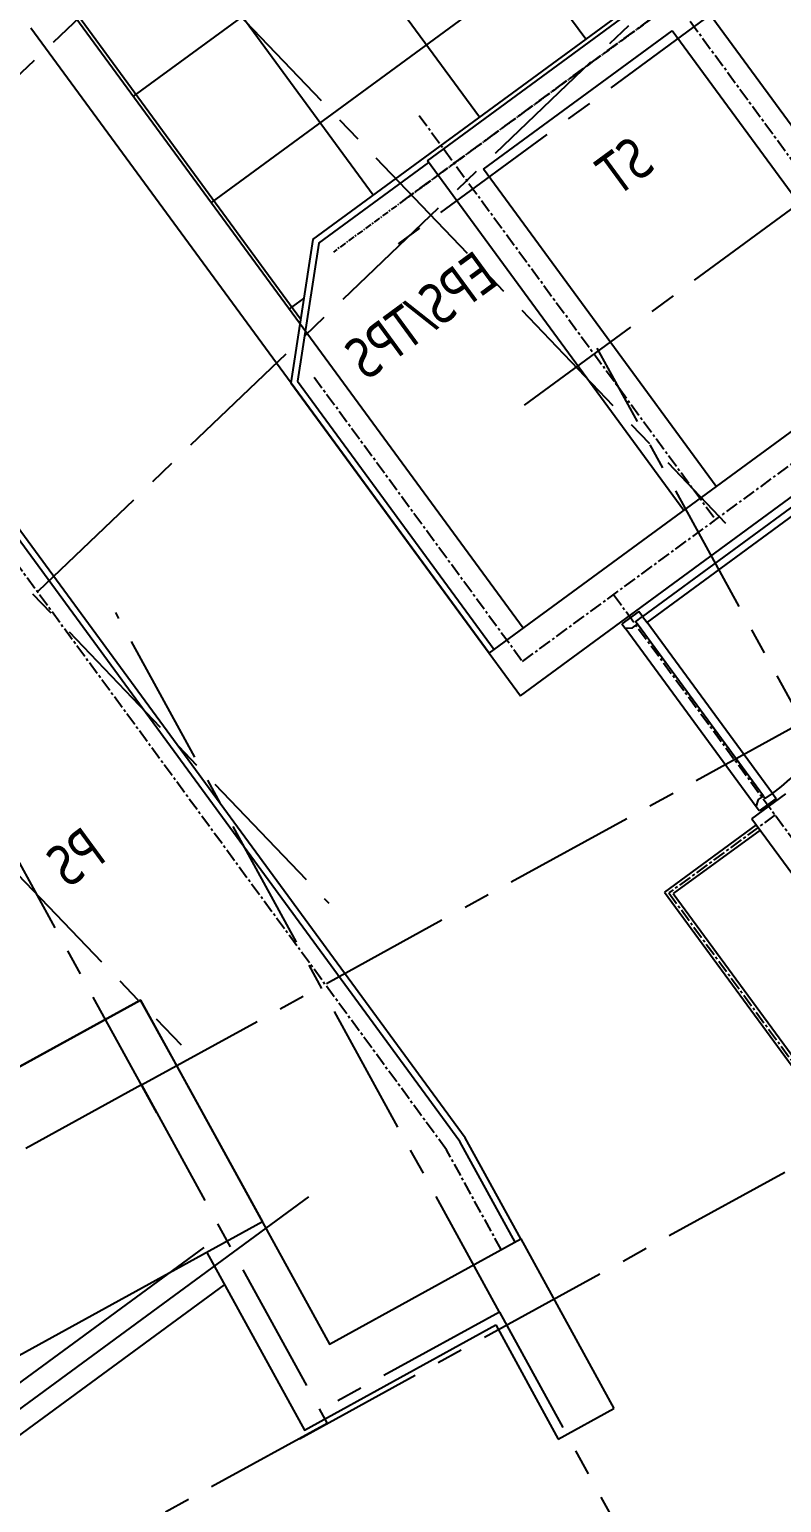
# Model space of a CAD drawing. Header units: millimetres. Extents: x 75184266 to 76346726, y -35077925 to -33679385.
# Drawn here: x 75329065 to 75332631, y -34537380 to -34530399 of the extents above; entities that cross this region are included whole.
import ezdxf
from ezdxf.enums import TextEntityAlignment as Align

# ---------------------------------------------------------------- set-up
doc = ezdxf.new("R2010")
doc.units = ezdxf.units.MM
doc.header["$LTSCALE"] = 50
doc.header["$MEASUREMENT"] = 0
doc.linetypes.add('CENTER', pattern=[2, 1.25, -0.25, 0.25, -0.25])
doc.layers.add('CEN', color=1, linetype='CENTER')
doc.layers.add('건축', color=8, linetype='CONTINUOUS', plot=False)
doc.styles.add('ANU-TEXT 0', font='', dxfattribs={"width": 0.8})
doc.styles.get('ANU-TEXT 0').set_extended_font_data('Malgun Gothic')

msp = doc.modelspace()

# ---------------------------------------------------------------- hatches: boundary and pattern name
at = {"layer": '건축', "ltscale": 100}
h = msp.add_hatch(dxfattribs=at)
h.set_pattern_fill('NET', color=256, scale=5000, angle=36.25067)
h.set_pattern_definition([(126.265, (75333937.66, -34531379.7), (-503.93, -369.7), []), (216.265, (75333937.66, -34531379.7), (369.7, -503.93), [])])
h.paths.add_polyline_path([(75339411.6, -34532028.1), (75337033.1, -34533773.1), (75334375.2, -34530140.9), (75335241.5, -34529505.3), (75334629.3, -34528670.8), (75335080.8, -34528339.6), (75334903.4, -34528097.7), (75330408.9, -34531395), (75330347.5, -34531794.4), (75329232.1, -34530273.9), (75334972.8, -34526062.3), (75335919.3, -34527352.4), (75335725.8, -34527494.3), (75335903.2, -34527736.2), (75336137.1, -34527564.7)])

# ---------------------------------------------------------------- linework, layer by layer
at = {"layer": 'CEN', "ltscale": 10}
for p, q in [((75334743.8, -34528531, 0), (75330804.2, -34531421.2, 0)), ((75335140.2, -34529443.3, 0), (75331378, -34532203.3, 0)), ((75329596.2, -34535401.3, 0), (75327356.5, -34536630.8, 0)), ((75329596.2, -34535401.3, 0), (75330476.8, -34537005.5, 0)), ((75331293.5, -34536477.4, 0), (75330443.2, -34536944.1, 0)), ((75331293.5, -34536477.4, 0), (75332405.1, -34538502.3, 0))]:
    msp.add_line(p, q, dxfattribs=at)
at = {"layer": 'CEN'}
for p, q in [((75331403.3, -34533394, 0), (75334132.5, -34531391.7, 0)), ((75331042.8, -34535709, 0), (75328526.8, -34532279.6, 0)), ((75331834.6, -34533077.6, 0), (75334611.8, -34536863.1, 0)), ((75332600.6, -34534121.7, 0), (75332096.7, -34534491.4, 0)), ((75332096.7, -34534491.4, 0), (75334107.9, -34537232.8, 0)), ((75331302.2, -34536181.6, 0), (75331042.8, -34535709, 0))]:
    msp.add_line(p, q, dxfattribs=at)
at = {"layer": 'CEN', "ltscale": 10, "elevation": 0}
for points in [[(75317565.4, -34517285.9), (75332365.8, -34532738.4)], [(75327011.9, -34532533.9), (75331344.5, -34528384.1)], [(75328386, -34533751.7), (75332610.3, -34529705.7)], [(75327869.1, -34531809.7), (75330484.5, -34534540.3)], [(75342054.2, -34550666), (75331757.5, -34531909.3)], [(75329596.2, -34535401.3), (75334723.8, -34532586.5)], [(75331293.5, -34536477.4), (75329474, -34533162.9)], [(75328282.3, -34533643.4), (75329784, -34535211.3)], [(75329668.4, -34535532.8), (75328623.7, -34533629.7)], [(75330345.4, -34537077.7), (75335604.4, -34534190.6)], [(75330476.8, -34537005.5), (75327952.4, -34538391.3)]]:
    msp.add_lwpolyline(points, dxfattribs=at)
at = {"layer": 'CEN', "color": 1, "ltscale": 0.5, "elevation": 0}
msp.add_lwpolyline([(75334272.1, -34528691.1), (75330506.1, -34531453.9)], dxfattribs=at)
at = {"layer": 'CEN', "elevation": 0}
for points in [[(75330837.3, -34531210.9), (75334272.1, -34528691.1)], [(75331960.6, -34530037.2), (75333366.6, -34531953.7)], [(75330912.4, -34530806.2), (75332318.4, -34532722.7)], [(75330415, -34532046.9), (75331403.3, -34533394)]]:
    msp.add_lwpolyline(points, dxfattribs=at)
at = {"layer": '건축'}
for p, q in [((75330408.9, -34531395, 0), (75332383.7, -34529946.2, 0)), ((75330952.3, -34531021.1, 0), (75332395.5, -34529962.3, 0)), ((75333369.2, -34531796.7, 0), (75332266, -34530293, 0)), ((75331217.9, -34531061.9, 0), (75332112.8, -34530405.4, 0)), ((75333216, -34531909.1, 0), (75332112.8, -34530405.4, 0)), ((75330436.7, -34531411.8, 0), (75330958.2, -34531029.2, 0)), ((75332167.9, -34532678.1, 0), (75330952.3, -34531021.1, 0)), ((75332321.1, -34532565.7, 0), (75331217.9, -34531061.9, 0)), ((75331244.7, -34533355.4, 0), (75333937.7, -34531379.7, 0)), ((75330408.9, -34531395, 0), (75330304.6, -34532074, 0)), ((75330436.7, -34531411.8, 0), (75330336.1, -34532066.3, 0)), ((75331392.5, -34533556.9, 0), (75334085.5, -34531581.2, 0)), ((75330304.6, -34532074, 0), (75331244.7, -34533355.4, 0)), ((75330336.1, -34532066.3, 0), (75331268.8, -34533337.6, 0)), ((75331131.5, -34535652.4, 0), (75328607.4, -34532211.9, 0)), ((75331106.1, -34535668.6, 0), (75328584.4, -34532231.2, 0)), ((75331972.5, -34533181, 0), (75331993.2, -34533209.2, 0)), ((75332510.1, -34534082.8, 0), (75331889, -34533236.1, 0)), ((75332545, -34534032.3, 0), (75331947.6, -34533218, 0)), ((75332587.7, -34534019.6, 0), (75331993.2, -34533209.2, 0)), ((75331244.7, -34533355.4, 0), (75331392.5, -34533556.9, 0)), ((75332490.4, -34534140.5, 0), (75332651.7, -34534022.2, 0)), ((75332511.1, -34534168.8, 0), (75332075.8, -34534488.2, 0)), ((75332490.4, -34534140.5, 0), (75334442.5, -34536801.3, 0)), ((75332528.9, -34534193, 0), (75332117.7, -34534494.6, 0)), ((75332075.8, -34534488.2, 0), (75334007.1, -34537120.7, 0)), ((75332117.7, -34534494.6, 0), (75334031.3, -34537103, 0)), ((75329591.9, -34534998.7, 0), (75326018.2, -34536960.5, 0)), ((75331368, -34536145.5, 0), (75331106.1, -34535668.6, 0)), ((75331394.3, -34536131.1, 0), (75331131.5, -34535652.4, 0)), ((75331394.3, -34536131.1, 0), (75331835.5, -34536934.9, 0)), ((75331275.7, -34536538.5, 0), (75331572.5, -34537079.2, 0))]:
    msp.add_line(p, q, dxfattribs=at)
at = {"layer": '건축', "ltscale": 10}
for p, q in [((75332811.1, -34532565.8, 0), (75331972.5, -34533181, 0)), ((75331993.2, -34533209.2, 0), (75332831.3, -34532594.4, 0)), ((75331954.8, -34533156.8, 0), (75331874.2, -34533216, 0)), ((75331938.7, -34533205.9, 0), (75331972.5, -34533181, 0)), ((75331972.5, -34533181, 0), (75331954.8, -34533156.8, 0)), ((75331874.2, -34533216, 0), (75331889, -34533236.1, 0)), ((75331889, -34533236.1, 0), (75331925, -34533234.5, 0)), ((75331925, -34533234.5, 0), (75331947.6, -34533218, 0)), ((75331947.6, -34533218, 0), (75331938.7, -34533205.9, 0)), ((75332522.4, -34534048.9, 0), (75332545, -34534032.3, 0)), ((75332545, -34534032.3, 0), (75332553.9, -34534044.4, 0)), ((75332553.9, -34534044.4, 0), (75332587.7, -34534019.6, 0)), ((75332587.7, -34534019.6, 0), (75332605.5, -34534043.8, 0)), ((75332510.1, -34534082.8, 0), (75332522.4, -34534048.9, 0)), ((75332524.8, -34534102.9, 0), (75332510.1, -34534082.8, 0)), ((75332605.5, -34534043.8, 0), (75332524.8, -34534102.9, 0))]:
    msp.add_line(p, q, dxfattribs=at)
at = {"layer": '건축', "ltscale": 0.5}
for p, q in [((75329734.6, -34535258.6, 0), (75329591.9, -34534998.7, 0)), ((75313981.5, -34547844.6, 0), (75329893.3, -34536171.1, 0)), ((75313981.5, -34548092.7, 0), (75329990.4, -34536348, 0))]:
    msp.add_line(p, q, dxfattribs=at)
at = {"layer": '건축', "ltscale": 100}
msp.add_line((75313834, -34548076.8, 0), (75330389, -34535931.5, 0), dxfattribs=at)
at = {"layer": '건축', "ltscale": 0.5, "elevation": 0}
for points in [[(75331405.9, -34533237.1), (75329232.1, -34530273.9)], [(75331244.7, -34533355.4), (75329070.8, -34530392.2)]]:
    msp.add_lwpolyline(points, dxfattribs=at)
at = {"layer": '건축', "elevation": 0}
msp.add_lwpolyline([(75328854.7, -34536772.5), (75328277.1, -34535720.7), (75329591.9, -34534998.7), (75330169.5, -34536050.5)], close=True, dxfattribs=at)
for points in [[(75329591.9, -34534998.7), (75330487, -34536629.2), (75331394.3, -34536131.1)], [(75329906.4, -34536195), (75330368.4, -34537036.5), (75331275.7, -34536538.5)], [(75331572.5, -34537079.2), (75331835.5, -34536934.9)]]:
    msp.add_lwpolyline(points, dxfattribs=at)
at = {"layer": '건축', "ltscale": 10}
msp.add_arc((75331972.5, -34533181, 0), 1040, 306.26513, 36.26513, dxfattribs=at)

# ---------------------------------------------------------------- texts
at = {"layer": '건축', "style": 'ANU-TEXT 0', "text_generation_flag": 4, "width": 0.8}
for s, p in [('ST', (75331886.7, -34531044.6, 0)), ('EPS/TPS', (75330920.8, -34531753.2, 0)), ('PS', (75329284.8, -34534320.7, 0))]:
    msp.add_text(s, height=200, rotation=216.26513, dxfattribs=at).set_placement(p, align=Align.MIDDLE)

doc.saveas('drawing.dxf')
